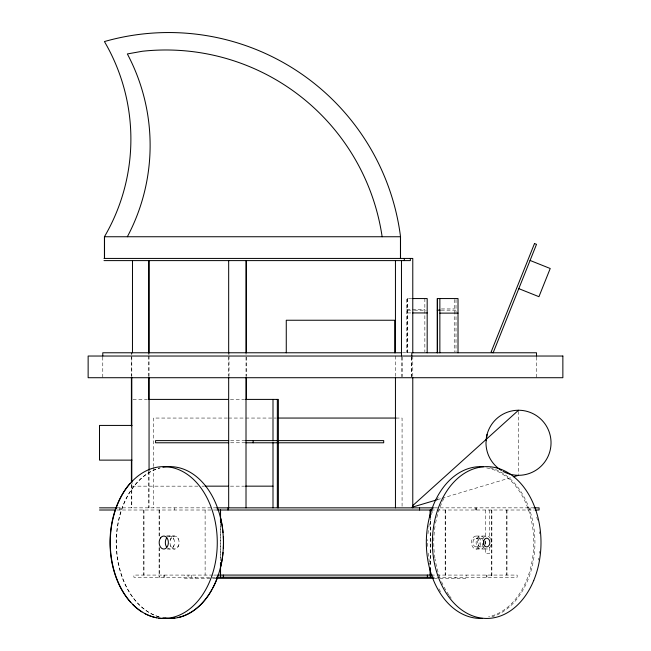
<?xml version="1.0" encoding="UTF-8"?>
<svg xmlns="http://www.w3.org/2000/svg" width="651" height="651" viewBox="0 0 651 651"><rect width="100%" height="100%" fill="white"/><g stroke="black" fill="none" stroke-linecap="round" stroke-linejoin="round"><path stroke-width="0.49" stroke-dasharray="3.25 2.44" d="M170.334 539.638L171.01 538.231M173.972 545.448L173.296 546.856A6.51 4.581 -90 0 1 167.641 548.175M177.894 546.856L178.569 545.448M171.303 537.946L170.578 539.288A6.51 4.581 -90 0 0 171.864 547.825A6.51 4.581 -90 0 0 177.975 546.856M173.174 547.141L173.898 545.798A6.51 4.581 -90 0 0 173.174 537.946A6.51 4.581 -90 0 0 167.641 536.912M177.788 547.141L178.52 545.798A6.51 4.581 -90 0 0 177.227 537.262A6.51 4.581 -90 0 0 171.115 538.231M437.342 499.708L441.215 498.544M442.021 498.259L511.849 477.346M411.741 298.557L406.696 298.557L406.696 352.777M441.402 308.932L454.235 308.932M406.696 309.77L424.851 309.77M407.42 310.177L413.352 310.177M414.345 310.177L426.218 310.177M441.191 310.161L456.009 310.161M407.616 312.944L411.53 312.944M402.456 352.777L411.375 352.777M133.04 399.405L147.24 399.405M230.397 399.405L244.597 399.405M227.476 418.056L153.367 418.056L153.367 466.482M228.493 418.056L244.735 418.056M245.744 418.056L276.203 418.056M395.987 418.056L402.074 418.056L402.074 506.836M230.592 440.613L245.012 440.613M230.592 442.778L245.012 442.778M197.945 486.159L132.023 486.159L132.023 482.944M202.005 486.159L204.032 486.159M230.397 486.159L244.597 486.159M116.741 507.845L215.92 507.845M434.404 507.845L533.315 507.845M116.741 510.01L216.693 510.01M431.214 510.01L534.276 510.01M166.412 536.033L174.549 536.033M476.093 536.033L486.834 536.033M166.949 536.05L174.175 536.05M476.084 538.206L483.66 538.206M476.084 546.881L486.696 546.881M167.291 549.045L174.728 549.037M476.093 549.045L486.834 549.045M212.836 575.077L133.886 575.077L133.886 577.242L215.831 577.242M213.748 575.077L216.693 575.077M431.231 575.077L517.154 575.077L517.154 577.242L434.184 577.242M215.831 578.324L184.485 578.324L184.485 575.077M434.184 578.324L466.165 578.324L466.165 575.077M490.48 538.67L490.081 537.946A6.51 4.598 -90 0 0 484.531 536.912M483.18 546.417L482.847 545.798A6.51 4.598 -90 0 1 482.391 540.859M177.788 537.946L178.52 539.288M173.174 537.946L173.898 539.288M170.578 545.798L171.303 547.141M518.505 411.261L518.627 474.294M536.522 357.017L536.522 377.718M530.117 507.845L530.117 510.01M528.075 507.845L528.075 510.01M506.999 510.01L506.999 575.077M506.738 510.01L506.738 575.077M491.871 510.01L491.871 577.242M491.399 510.01L491.399 577.242M489.642 510.01L489.642 538.255M489.642 547.336L489.642 553.391L485.304 553.391L485.304 548.345M486.964 575.077L486.964 577.242M486.525 575.077L486.525 577.242M485.304 510.01L485.304 537.246M485.304 541.282L485.304 544.309M476.198 507.845L476.198 510.01M476.076 507.845L476.076 510.01M475.132 507.845L475.132 510.01M456.009 299.525L456.009 351.768M455.171 577.242L455.171 578.324M454.235 299.501L454.235 351.776M445.447 510.01L445.447 575.077M445.17 510.01L445.17 575.077M430.344 521.191L430.344 564.905M430.23 521.191L430.23 564.905M424.851 298.557L424.851 351.776M412.783 356.032L412.775 376.734M411.774 357.017L411.774 376.734M411.302 357.017L411.302 376.734M407.616 298.557L407.616 352.777M407.42 298.557L407.42 352.777M402.237 357.017L402.237 376.734M401.472 357.017L401.472 376.734M395.45 356.032L395.442 376.734M246.379 357.041L246.379 376.27M246.013 352.777L246.013 354.404M246.013 357.041L246.013 376.27M229.03 352.777L229.03 354.404M229.03 356.032L229.03 376.27M228.672 352.777L228.672 354.404M228.672 357.041L228.672 376.27M220.551 526.277L220.551 557.793M220.461 523.225L220.461 561.862M205.114 510.01L205.122 575.077M195.121 577.242L195.121 578.324M191.37 575.077L191.37 577.242M188.074 575.077L188.074 577.242M174.549 507.845L174.549 510.01M164.223 575.077L164.223 577.242M163.873 575.077L163.873 577.242M159.21 510.01L159.21 537.457M159.21 547.629L159.21 577.242M159.121 510.01L159.121 537.457M159.121 547.629L159.121 577.242M153.367 467.491L153.367 507.845M149.055 352.777L149.055 354.404M149.055 356.032L149.055 376.27M149.055 471.405L149.055 507.845M148.754 352.777L148.754 354.404M148.754 356.032L148.754 376.27M148.754 471.405L148.754 507.845M143.977 510.01L143.977 575.077M143.781 510.01L143.781 575.077M131.803 352.777L131.803 354.404M131.803 357.041L131.803 376.27M131.803 484.564L131.803 507.845M131.404 352.777L131.404 354.404M131.404 356.032L131.404 376.27M131.404 484.564L131.404 507.845M120.476 507.845L120.476 510.01M119.727 507.845L119.727 510.01M102.777 357.017L102.777 377.718M482.822 539.476A4.337 3.1 -90 0 0 478.436 539.476L477.948 540.371A4.337 3.1 -90 0 0 477.948 544.708L478.436 545.611A4.337 3.1 -90 0 0 482.822 545.611M159.275 616.928A75.907 53.496 90 0 1 116.431 541.876A75.907 53.496 90 0 1 160.195 467.906M490.073 467.792A75.907 54.302 -90 0 1 534.927 541.217A75.907 54.302 -90 0 1 491.936 616.79M158.877 616.847A75.907 53.675 -90 0 1 116.179 541.835A75.907 53.675 -90 0 1 159.861 467.963M483.945 537.946A6.51 4.598 -90 0 0 477.891 537.384A6.51 4.598 -90 0 0 476.711 545.798L477.443 547.141A6.51 4.598 -90 0 0 483.945 547.141M485.133 540.859A6.51 4.598 -90 0 1 485.133 544.228M486.631 467.947A75.068 53.056 -90 0 1 533.747 541.127A75.068 53.056 -90 0 1 488.608 616.774M440.556 591.645A75.068 53.056 -90 0 1 438.603 588.244M430.051 564.93A75.068 53.056 -90 0 1 429.636 562.96M429.44 561.968A75.068 53.056 -90 0 1 428 551.364M427.707 546.449A75.068 53.056 -90 0 1 427.674 539.614M428 533.722A75.068 53.056 -90 0 1 428.659 527.88M428.797 526.911A75.068 53.056 -90 0 1 429.44 523.111M430.051 520.157A75.068 53.056 -90 0 1 432.41 511.434M436.788 500.399A75.068 53.056 -90 0 1 439.075 495.981M536.774 517.211A75.068 53.056 -90 0 1 537.474 520.157M539.337 531.769A75.068 53.056 -90 0 1 539.524 533.722M539.524 551.364A75.068 53.056 -90 0 1 539.337 553.317M538.727 558.167A75.068 53.056 -90 0 1 538.418 560.08M451.192 598.147A75.068 53.056 -90 0 1 449.312 595.624M448.775 594.851A75.068 53.056 -90 0 1 443.364 585.583M442.924 584.688A75.068 53.056 -90 0 1 440.882 580.074M439.832 577.372A75.068 53.056 -90 0 1 435.088 559.128M434.933 558.167A75.068 53.056 -90 0 1 434.323 553.317M434.225 552.341A75.068 53.056 -90 0 1 435.242 525.007M435.584 523.111A75.068 53.056 -90 0 1 442.078 502.23M442.493 501.311A75.068 53.056 -90 0 1 444.739 496.843M490.813 539.288A6.51 4.598 -90 0 1 489.633 547.703A6.51 4.598 -90 0 1 483.579 547.141M473.895 539.476L473.399 540.371A4.337 3.1 -90 0 0 473.399 544.708L473.895 545.611A4.337 3.1 -90 0 0 478.282 545.611L478.77 544.708A4.337 3.1 -90 0 0 478.77 540.371L478.282 539.476A4.337 3.1 -90 0 0 473.895 539.476M480.072 539.288L479.339 537.946A6.51 4.598 -90 0 0 473.293 537.384A6.51 4.598 -90 0 0 472.105 545.798L472.838 547.141A6.51 4.598 -90 0 0 478.892 547.703A6.51 4.598 -90 0 0 480.072 539.288"/><path stroke-width="0.98" d="M487.086 434.363L485.98 442.778A32.534 32.534 0 0 0 501.433 470.47M166.689 537.946L165.956 539.288A6.51 4.581 -90 0 0 165.956 545.798L166.689 547.141M412.506 505.811L518.505 410.244M412.002 507.259L436.373 500.001M513.663 476.76L518.505 475.311M104.429 258.431L104.429 236.744L400.528 236.744L400.528 258.431M103.997 258.431L412.783 258.431L412.775 352.777M103.997 260.603L410.358 260.603L410.358 258.431M412.368 298.557L427.178 298.557L427.178 352.777M437.236 310.161L440.198 310.161M412.506 312.944L427.178 312.944M439.856 313.123L458.019 313.123M401.472 352.777L102.777 352.777L102.777 356.032M148.249 399.405L228.371 399.405M245.614 399.405L278.376 399.405L278.376 507.845M278.229 418.056L395.987 418.056M132.023 425.428L99.497 425.428L99.497 460.127L132.023 460.127M228.745 440.613L155.556 440.613L155.556 442.778L228.745 442.778M245.801 440.613L383.699 440.613L383.699 442.778L245.801 442.778M205.049 486.159L228.371 486.159M245.614 486.159L272.997 486.159M99.497 507.845L116.814 507.845M216.311 507.845L433.721 507.845M533.755 507.845L539.085 507.845L539.085 510.01L535.236 510.01M99.497 510.01L114.877 510.01M217.068 510.01L432.362 510.01M217.532 575.077L432.362 575.077M216.466 577.242L433.476 577.242M216.116 578.324L433.476 578.324M530.077 260.449L550.217 268.497L538.938 296.693L518.806 288.637M536.522 356.032L536.522 352.777L411.774 352.777L411.774 356.032M458.019 352.777L458.019 298.557L437.236 298.557L437.236 352.777M439.856 298.557L439.856 352.777M437.456 298.557L437.456 352.777M430.344 510.01L430.344 517.13M430.344 567.957L430.344 577.242M430.23 510.01L430.23 517.13M430.23 567.957L430.23 575.077M427.373 575.077L427.373 577.242M419.553 507.845L419.553 510.01M412.783 377.718L412.775 507.845M404.312 258.431L404.312 260.603M401.472 260.465L401.472 356.032M400.446 236.744L400.446 258.431M395.45 260.465L395.442 352.777M395.442 377.718L395.45 507.845M394.701 352.777L394.701 320.243L286.269 320.243L286.269 352.777M277.334 399.405L277.334 507.845M272.997 399.405L272.997 440.906M272.997 442.778L272.997 507.845M253.149 440.613L253.149 442.778M246.379 260.465L246.379 352.777M246.379 377.279L246.379 399.551M246.013 260.465L246.013 352.777M246.013 377.279L246.013 507.845M228.672 260.465L228.672 352.777M228.672 377.279L228.672 507.845M228.029 507.845L228.029 510.01M223.35 575.077L223.35 577.242M220.551 510.01L220.551 522.208M220.551 562.879L220.551 577.242M220.461 510.01L220.461 522.208M220.461 562.879L220.461 575.077M149.055 260.465L149.055 352.777M149.055 377.279L149.055 470.396M148.754 260.465L148.754 352.777M148.754 377.279L148.754 399.551M132.487 260.465L132.462 352.777M131.803 377.279L131.803 482.537M131.404 377.279L131.404 425.86M131.404 460.273L131.404 482.537M104.534 236.744L104.534 258.431M483.319 540.371A4.337 3.1 -90 0 1 483.319 544.708M162.945 467.288A75.907 53.496 90 0 1 223.423 542.543A75.907 53.496 90 0 1 162.945 617.799M482.513 618.401A75.907 54.302 -90 0 1 426.332 541.884A75.907 54.302 -90 0 1 483.457 466.743M220.624 517.919A75.907 53.675 -90 0 1 223.065 532.632M223.366 536.603A75.907 53.675 -90 0 1 223.366 548.476M223.065 552.455A75.907 53.675 -90 0 1 220.624 567.167M217.401 577.762A75.907 53.675 -90 0 1 212.91 587.869M211.949 589.627A75.907 53.675 -90 0 1 177.861 617.604M174.85 618.116A75.907 53.675 -90 0 1 164.849 618.116M165.712 618.401A75.907 53.675 -90 0 1 158.714 618.116M156.793 617.799A75.907 53.496 90 0 1 121.33 496.331A75.907 53.496 90 0 1 213.202 513.493A75.907 53.496 90 0 1 156.793 617.799A75.907 53.675 -90 0 1 144.489 613.413M141.877 611.883A75.907 53.675 -90 0 1 132.714 604.51M130.713 602.403A75.907 53.675 -90 0 1 130.062 483.408M486.102 439.954A32.534 32.534 0 0 1 525.699 411.05A32.534 32.534 0 0 1 548.964 454.203A32.534 32.534 0 0 1 503.06 471.414M104.429 236.744A193.241 193.241 0 0 0 104.429 41.558A233.693 233.693 0 0 1 400.528 236.744M382.137 236.744A218.59 218.59 0 0 0 142.333 51.258L127.352 53.943A194.836 194.836 0 0 1 127.352 236.744M534.512 243.531L491.131 351.971L493.149 352.777L536.522 244.337L534.512 243.531M160.537 537.946L159.804 539.288A6.51 4.581 -90 0 0 159.804 545.798L160.537 547.141A6.51 4.581 -90 0 0 167.014 547.141L167.746 545.798A6.51 4.581 -90 0 0 167.746 539.288L167.014 537.946A6.51 4.581 -90 0 0 160.537 537.946M484.499 539.476L484.002 540.371A4.337 3.1 -90 0 0 484.002 544.708L484.499 545.611A4.337 3.1 -90 0 0 488.885 545.611L489.381 544.708A4.337 3.1 -90 0 0 489.381 540.371L488.885 539.476A4.337 3.1 -90 0 0 484.499 539.476M562.863 356.032L88.137 356.032L88.137 377.718L562.863 377.718L562.863 356.032M533.722 580.497A75.907 54.302 -90 0 0 486.696 466.637A75.907 54.302 -90 0 0 439.669 580.497A75.907 54.302 -90 0 0 533.722 580.497"/></g></svg>
